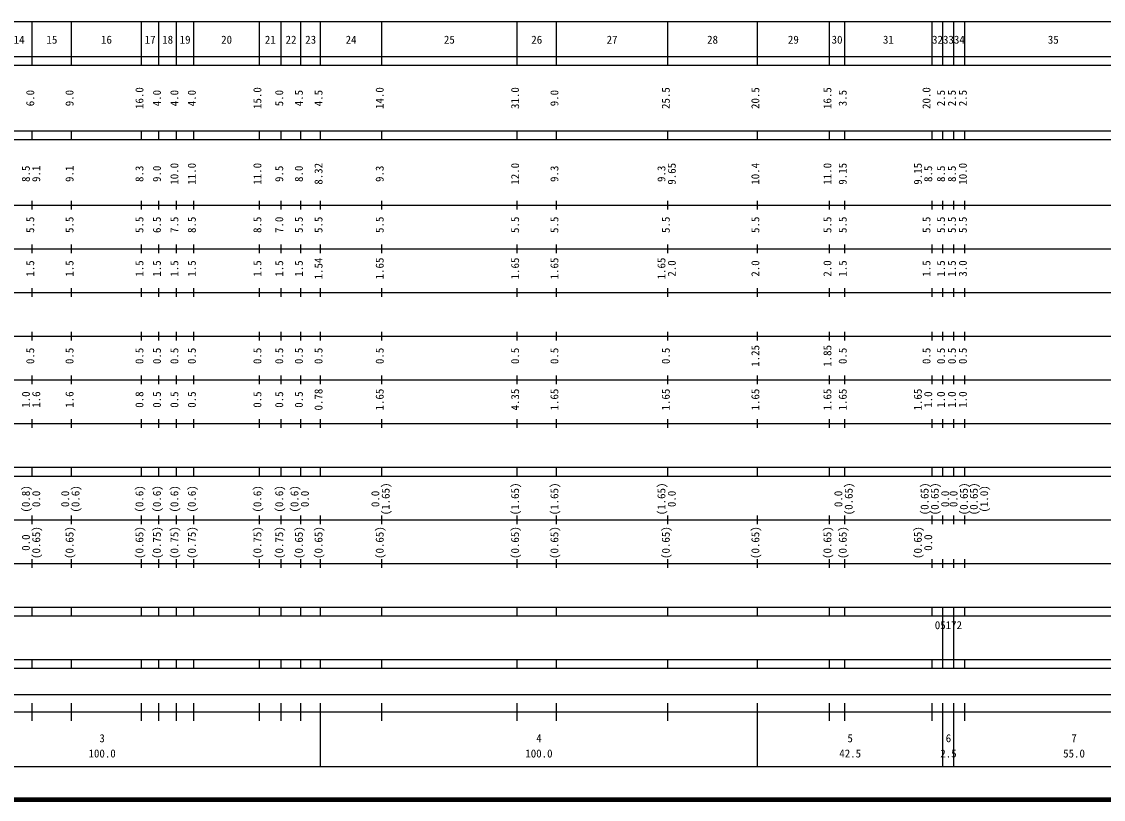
# Model space of a CAD drawing. Units: millimetres on the paper, enlarged 1000 times. Extents: x 40000 to 680000, y 20000 to 380000.
# Drawn here: x 299574 to 547216, y 20000 to 198000 of the extents above; entities that cross this region are included whole.
import ezdxf
from ezdxf.enums import TextEntityAlignment as Align

# ---------------------------------------------------------------- set-up
doc = ezdxf.new("R2010")
doc.units = ezdxf.units.MM
doc.header["$LTSCALE"] = 1000
doc.layers.add('M-TTL', color=2, linetype='Continuous', lineweight=140)
doc.layers.add('M-TTL-BAND', color=7, linetype='Continuous', lineweight=25)
doc.styles.add('ＭＳ ゴシック', font='')
doc.styles.get('ＭＳ ゴシック').set_extended_font_data('MS Gothic')

msp = doc.modelspace()

# ---------------------------------------------------------------- linework, layer by layer
at = {"layer": 'M-TTL'}
msp.add_line((40000, 20000), (680000, 20000), dxfattribs=at)
at = {"layer": 'M-TTL-BAND'}
for p, q in [((68000, 198000), (579000, 198000)), ((302000, 188000), (302000, 198000)), ((311000, 188000), (311000, 198000)), ((327000, 188000), (327000, 198000)), ((331000, 188000), (331000, 198000)), ((335000, 188000), (335000, 198000)), ((339000, 188000), (339000, 198000)), ((354000, 188000), (354000, 198000)), ((359000, 188000), (359000, 198000)), ((363500, 188000), (363500, 198000)), ((368000, 188000), (368000, 198000)), ((382000, 188000), (382000, 198000)), ((413000, 188000), (413000, 198000)), ((422000, 188000), (422000, 198000)), ((447500, 188000), (447500, 198000)), ((468000, 188000), (468000, 198000)), ((484500, 188000), (484500, 198000)), ((488000, 188000), (488000, 198000)), ((508000, 188000), (508000, 198000)), ((510500, 188000), (510500, 198000)), ((513000, 188000), (513000, 198000)), ((515500, 188000), (515500, 198000)), ((40000, 190000), (579000, 190000)), ((40000, 188000), (579000, 188000)), ((40000, 173000), (579000, 173000)), ((40000, 171000), (579000, 171000)), ((302000, 171000), (302000, 173000)), ((311000, 171000), (311000, 173000)), ((327000, 171000), (327000, 173000)), ((331000, 171000), (331000, 173000)), ((335000, 171000), (335000, 173000)), ((339000, 171000), (339000, 173000)), ((354000, 171000), (354000, 173000)), ((359000, 171000), (359000, 173000)), ((363500, 171000), (363500, 173000)), ((368000, 171000), (368000, 173000)), ((382000, 171000), (382000, 173000)), ((413000, 171000), (413000, 173000)), ((422000, 171000), (422000, 173000)), ((447500, 171000), (447500, 173000)), ((468000, 171000), (468000, 173000)), ((484500, 171000), (484500, 173000)), ((488000, 171000), (488000, 173000)), ((508000, 171000), (508000, 173000)), ((510500, 171000), (510500, 173000)), ((513000, 171000), (513000, 173000)), ((515500, 171000), (515500, 173000)), ((302000, 155000), (302000, 157000)), ((311000, 155000), (311000, 157000)), ((327000, 155000), (327000, 157000)), ((331000, 155000), (331000, 157000)), ((335000, 155000), (335000, 157000)), ((339000, 155000), (339000, 157000)), ((354000, 155000), (354000, 157000)), ((359000, 155000), (359000, 157000)), ((363500, 155000), (363500, 157000)), ((368000, 155000), (368000, 157000)), ((382000, 155000), (382000, 157000)), ((413000, 155000), (413000, 157000)), ((422000, 155000), (422000, 157000)), ((447500, 155000), (447500, 157000)), ((468000, 155000), (468000, 157000)), ((484500, 155000), (484500, 157000)), ((488000, 155000), (488000, 157000)), ((508000, 155000), (508000, 157000)), ((510500, 155000), (510500, 157000)), ((513000, 155000), (513000, 157000)), ((515500, 155000), (515500, 157000)), ((40000, 156000), (579000, 156000)), ((302000, 145000), (302000, 147000)), ((311000, 145000), (311000, 147000)), ((327000, 145000), (327000, 147000)), ((331000, 145000), (331000, 147000)), ((335000, 145000), (335000, 147000)), ((339000, 145000), (339000, 147000)), ((354000, 145000), (354000, 147000)), ((359000, 145000), (359000, 147000)), ((363500, 145000), (363500, 147000)), ((368000, 145000), (368000, 147000)), ((382000, 145000), (382000, 147000)), ((413000, 145000), (413000, 147000)), ((422000, 145000), (422000, 147000)), ((447500, 145000), (447500, 147000)), ((468000, 145000), (468000, 147000)), ((484500, 145000), (484500, 147000)), ((488000, 145000), (488000, 147000)), ((508000, 145000), (508000, 147000)), ((510500, 145000), (510500, 147000)), ((513000, 145000), (513000, 147000)), ((515500, 145000), (515500, 147000)), ((46000, 146000), (579000, 146000)), ((302000, 135000), (302000, 137000)), ((311000, 135000), (311000, 137000)), ((327000, 135000), (327000, 137000)), ((331000, 135000), (331000, 137000)), ((335000, 135000), (335000, 137000)), ((339000, 135000), (339000, 137000)), ((354000, 135000), (354000, 137000)), ((359000, 135000), (359000, 137000)), ((363500, 135000), (363500, 137000)), ((368000, 135000), (368000, 137000)), ((382000, 135000), (382000, 137000)), ((413000, 135000), (413000, 137000)), ((422000, 135000), (422000, 137000)), ((447500, 135000), (447500, 137000)), ((468000, 135000), (468000, 137000)), ((484500, 135000), (484500, 137000)), ((488000, 135000), (488000, 137000)), ((508000, 135000), (508000, 137000)), ((510500, 135000), (510500, 137000)), ((513000, 135000), (513000, 137000)), ((515500, 135000), (515500, 137000)), ((52000, 136000), (579000, 136000)), ((302000, 125000), (302000, 127000)), ((311000, 125000), (311000, 127000)), ((327000, 125000), (327000, 127000)), ((331000, 125000), (331000, 127000)), ((335000, 125000), (335000, 127000)), ((339000, 125000), (339000, 127000)), ((354000, 125000), (354000, 127000)), ((359000, 125000), (359000, 127000)), ((363500, 125000), (363500, 127000)), ((368000, 125000), (368000, 127000)), ((382000, 125000), (382000, 127000)), ((413000, 125000), (413000, 127000)), ((422000, 125000), (422000, 127000)), ((447500, 125000), (447500, 127000)), ((468000, 125000), (468000, 127000)), ((484500, 125000), (484500, 127000)), ((488000, 125000), (488000, 127000)), ((508000, 125000), (508000, 127000)), ((510500, 125000), (510500, 127000)), ((513000, 125000), (513000, 127000)), ((515500, 125000), (515500, 127000)), ((46000, 126000), (579000, 126000)), ((302000, 115000), (302000, 117000)), ((311000, 115000), (311000, 117000)), ((327000, 115000), (327000, 117000)), ((331000, 115000), (331000, 117000)), ((335000, 115000), (335000, 117000)), ((339000, 115000), (339000, 117000)), ((354000, 115000), (354000, 117000)), ((359000, 115000), (359000, 117000)), ((363500, 115000), (363500, 117000)), ((368000, 115000), (368000, 117000)), ((382000, 115000), (382000, 117000)), ((413000, 115000), (413000, 117000)), ((422000, 115000), (422000, 117000)), ((447500, 115000), (447500, 117000)), ((468000, 115000), (468000, 117000)), ((484500, 115000), (484500, 117000)), ((488000, 115000), (488000, 117000)), ((508000, 115000), (508000, 117000)), ((510500, 115000), (510500, 117000)), ((513000, 115000), (513000, 117000)), ((515500, 115000), (515500, 117000)), ((52000, 116000), (579000, 116000)), ((302000, 105000), (302000, 107000)), ((311000, 105000), (311000, 107000)), ((327000, 105000), (327000, 107000)), ((331000, 105000), (331000, 107000)), ((335000, 105000), (335000, 107000)), ((339000, 105000), (339000, 107000)), ((354000, 105000), (354000, 107000)), ((359000, 105000), (359000, 107000)), ((363500, 105000), (363500, 107000)), ((368000, 105000), (368000, 107000)), ((382000, 105000), (382000, 107000)), ((413000, 105000), (413000, 107000)), ((422000, 105000), (422000, 107000)), ((447500, 105000), (447500, 107000)), ((468000, 105000), (468000, 107000)), ((484500, 105000), (484500, 107000)), ((488000, 105000), (488000, 107000)), ((508000, 105000), (508000, 107000)), ((510500, 105000), (510500, 107000)), ((513000, 105000), (513000, 107000)), ((515500, 105000), (515500, 107000)), ((46000, 106000), (579000, 106000)), ((40000, 96000), (579000, 96000)), ((302000, 94000), (302000, 96000)), ((311000, 94000), (311000, 96000)), ((327000, 94000), (327000, 96000)), ((331000, 94000), (331000, 96000)), ((335000, 94000), (335000, 96000)), ((339000, 94000), (339000, 96000)), ((354000, 94000), (354000, 96000)), ((359000, 94000), (359000, 96000)), ((363500, 94000), (363500, 96000)), ((368000, 94000), (368000, 96000)), ((382000, 94000), (382000, 96000)), ((413000, 94000), (413000, 96000)), ((422000, 94000), (422000, 96000)), ((447500, 94000), (447500, 96000)), ((468000, 94000), (468000, 96000)), ((484500, 94000), (484500, 96000)), ((488000, 94000), (488000, 96000)), ((508000, 94000), (508000, 96000)), ((510500, 94000), (510500, 96000)), ((513000, 94000), (513000, 96000)), ((515500, 94000), (515500, 96000)), ((40000, 94000), (579000, 94000)), ((302000, 83000), (302000, 85000)), ((311000, 83000), (311000, 85000)), ((327000, 83000), (327000, 85000)), ((331000, 83000), (331000, 85000)), ((335000, 83000), (335000, 85000)), ((339000, 83000), (339000, 85000)), ((354000, 83000), (354000, 85000)), ((359000, 83000), (359000, 85000)), ((363500, 83000), (363500, 85000)), ((368000, 83000), (368000, 85000)), ((382000, 83000), (382000, 85000)), ((413000, 83000), (413000, 85000)), ((422000, 83000), (422000, 85000)), ((447500, 83000), (447500, 85000)), ((468000, 83000), (468000, 85000)), ((484500, 83000), (484500, 85000)), ((488000, 83000), (488000, 85000)), ((508000, 83000), (508000, 85000)), ((510500, 83000), (510500, 85000)), ((513000, 83000), (513000, 85000)), ((515500, 83000), (515500, 85000)), ((49000, 84000), (579000, 84000)), ((302000, 73000), (302000, 75000)), ((311000, 73000), (311000, 75000)), ((327000, 73000), (327000, 75000)), ((331000, 73000), (331000, 75000)), ((335000, 73000), (335000, 75000)), ((339000, 73000), (339000, 75000)), ((354000, 73000), (354000, 75000)), ((359000, 73000), (359000, 75000)), ((363500, 73000), (363500, 75000)), ((368000, 73000), (368000, 75000)), ((382000, 73000), (382000, 75000)), ((413000, 73000), (413000, 75000)), ((422000, 73000), (422000, 75000)), ((447500, 73000), (447500, 75000)), ((468000, 73000), (468000, 75000)), ((484500, 73000), (484500, 75000)), ((488000, 73000), (488000, 75000)), ((508000, 73000), (508000, 75000)), ((510500, 73000), (510500, 75000)), ((513000, 73000), (513000, 75000)), ((515500, 73000), (515500, 75000)), ((40000, 74000), (579000, 74000)), ((40000, 64000), (579000, 64000)), ((40000, 62000), (579000, 62000)), ((302000, 62000), (302000, 64000)), ((311000, 62000), (311000, 64000)), ((327000, 62000), (327000, 64000)), ((331000, 62000), (331000, 64000)), ((335000, 62000), (335000, 64000)), ((339000, 62000), (339000, 64000)), ((354000, 62000), (354000, 64000)), ((359000, 62000), (359000, 64000)), ((363500, 62000), (363500, 64000)), ((368000, 62000), (368000, 64000)), ((382000, 62000), (382000, 64000)), ((413000, 62000), (413000, 64000)), ((422000, 62000), (422000, 64000)), ((447500, 62000), (447500, 64000)), ((468000, 62000), (468000, 64000)), ((484500, 62000), (484500, 64000)), ((488000, 62000), (488000, 64000)), ((508000, 62000), (508000, 64000)), ((510500, 62000), (510500, 64000)), ((510500, 52000), (510500, 62000)), ((513000, 62000), (513000, 64000)), ((513000, 52000), (513000, 62000)), ((515500, 62000), (515500, 64000)), ((40000, 52000), (579000, 52000)), ((40000, 50000), (579000, 50000)), ((302000, 50000), (302000, 52000)), ((311000, 50000), (311000, 52000)), ((327000, 50000), (327000, 52000)), ((331000, 50000), (331000, 52000)), ((335000, 50000), (335000, 52000)), ((339000, 50000), (339000, 52000)), ((354000, 50000), (354000, 52000)), ((359000, 50000), (359000, 52000)), ((363500, 50000), (363500, 52000)), ((368000, 50000), (368000, 52000)), ((382000, 50000), (382000, 52000)), ((413000, 50000), (413000, 52000)), ((422000, 50000), (422000, 52000)), ((447500, 50000), (447500, 52000)), ((468000, 50000), (468000, 52000)), ((484500, 50000), (484500, 52000)), ((488000, 50000), (488000, 52000)), ((508000, 50000), (508000, 52000)), ((510500, 50000), (510500, 52000)), ((513000, 50000), (513000, 52000)), ((515500, 50000), (515500, 52000)), ((71000, 44000), (565000, 44000)), ((40000, 40000), (579000, 40000)), ((302000, 38000), (302000, 42000)), ((311000, 38000), (311000, 42000)), ((327000, 38000), (327000, 42000)), ((331000, 38000), (331000, 42000)), ((335000, 38000), (335000, 42000)), ((339000, 38000), (339000, 42000)), ((354000, 38000), (354000, 42000)), ((359000, 38000), (359000, 42000)), ((363500, 38000), (363500, 42000)), ((368000, 27500), (368000, 42000)), ((382000, 38000), (382000, 42000)), ((413000, 38000), (413000, 42000)), ((422000, 38000), (422000, 42000)), ((447500, 38000), (447500, 42000)), ((468000, 27500), (468000, 42000)), ((484500, 38000), (484500, 42000)), ((488000, 38000), (488000, 42000)), ((508000, 38000), (508000, 42000)), ((510500, 27500), (510500, 42000)), ((513000, 27500), (513000, 42000)), ((515500, 38000), (515500, 42000)), ((68000, 27500), (579000, 27500))]:
    msp.add_line(p, q, dxfattribs=at)

# ---------------------------------------------------------------- texts
at = {"layer": 'M-TTL-BAND', "style": 'ＭＳ ゴシック'}
for s, p in [('14', (299000, 192405)), ('15', (306500, 192405)), ('16', (319000, 192405)), ('17', (329000, 192405)), ('18', (333000, 192405)), ('19', (337000, 192405)), ('20', (346500, 192405)), ('21', (356500, 192405)), ('22', (361250, 192405)), ('23', (365750, 192405)), ('24', (375000, 192405)), ('25', (397500, 192405)), ('26', (417500, 192405)), ('27', (434750, 192405)), ('28', (457750, 192405)), ('29', (476250, 192405)), ('30', (486250, 192405)), ('31', (498000, 192405)), ('32', (509250, 192405)), ('33', (511750, 192405)), ('34', (514250, 192405)), ('35', (535750, 192405)), ('3', (318000, 32523)), ('4', (418000, 32523)), ('5', (489250, 32523)), ('6', (511750, 32523)), ('7', (540500, 32523)), ('100.0', (318000, 29033)), ('100.0', (418000, 29033)), ('42.5', (489250, 29033)), ('2.5', (511750, 29033)), ('55.0', (540500, 29033))]:
    msp.add_text(s, height=1833, dxfattribs=at).set_placement(p, align=Align.BOTTOM_CENTER)
for s, p in [('6.0', (303000, 180500)), ('9.0', (312000, 180500)), ('16.0', (328000, 180500)), ('4.0', (332000, 180500)), ('4.0', (336000, 180500)), ('4.0', (340000, 180500)), ('15.0', (355000, 180500)), ('5.0', (360000, 180500)), ('4.5', (364500, 180500)), ('4.5', (369000, 180500)), ('14.0', (383000, 180500)), ('31.0', (414000, 180500)), ('9.0', (423000, 180500)), ('25.5', (448500, 180500)), ('20.5', (469000, 180500)), ('16.5', (485500, 180500)), ('3.5', (489000, 180500)), ('20.0', (508174, 180500)), ('2.5', (511500, 180500)), ('2.5', (514000, 180500)), ('2.5', (516500, 180500)), ('8.5', (302000, 163174)), ('9.1', (304370, 163174)), ('9.1', (312000, 163174)), ('8.3', (328000, 163174)), ('9.0', (332000, 163174)), ('10.0', (336000, 163174)), ('11.0', (340000, 163174)), ('11.0', (355000, 163174)), ('9.5', (360000, 163174)), ('8.0', (364500, 163174)), ('8.32', (369000, 163174)), ('9.3', (383000, 163174)), ('12.0', (414000, 163174)), ('9.3', (423000, 163174)), ('9.3', (447500, 163174)), ('9.65', (449870, 163174)), ('10.4', (469000, 163174)), ('11.0', (485500, 163174)), ('9.15', (489000, 163174)), ('9.15', (506201, 163174)), ('8.5', (508571, 163174)), ('8.5', (511500, 163174)), ('8.5', (514000, 163174)), ('10.0', (516500, 163174)), ('5.5', (303000, 151500)), ('5.5', (312000, 151500)), ('5.5', (328000, 151500)), ('6.5', (332000, 151500)), ('7.5', (336000, 151500)), ('8.5', (340000, 151500)), ('8.5', (355000, 151500)), ('7.0', (360000, 151500)), ('5.5', (364500, 151500)), ('5.5', (369000, 151500)), ('5.5', (383000, 151500)), ('5.5', (414000, 151500)), ('5.5', (423000, 151500)), ('5.5', (448500, 151500)), ('5.5', (469000, 151500)), ('5.5', (485500, 151500)), ('5.5', (489000, 151500)), ('5.5', (508174, 151500)), ('5.5', (511500, 151500)), ('5.5', (514000, 151500)), ('5.5', (516500, 151500)), ('1.54', (369000, 141500)), ('1.65', (383000, 141500)), ('1.65', (414000, 141500)), ('1.65', (423000, 141500)), ('1.65', (447500, 141500)), ('1.5', (303000, 141500)), ('1.5', (312000, 141500)), ('1.5', (328000, 141500)), ('1.5', (332000, 141500)), ('1.5', (336000, 141500)), ('1.5', (340000, 141500)), ('1.5', (355000, 141500)), ('1.5', (360000, 141500)), ('1.5', (364500, 141500)), ('2.0', (449870, 141500)), ('2.0', (469000, 141500)), ('2.0', (485500, 141500)), ('1.5', (489000, 141500)), ('1.5', (508174, 141500)), ('1.5', (511500, 141500)), ('1.5', (514000, 141500)), ('3.0', (516500, 141500)), ('1.25', (469000, 121500)), ('1.85', (485500, 121500)), ('0.5', (303000, 121500)), ('0.5', (312000, 121500)), ('0.5', (328000, 121500)), ('0.5', (332000, 121500)), ('0.5', (336000, 121500)), ('0.5', (340000, 121500)), ('0.5', (355000, 121500)), ('0.5', (360000, 121500)), ('0.5', (364500, 121500)), ('0.5', (369000, 121500)), ('0.5', (383000, 121500)), ('0.5', (414000, 121500)), ('0.5', (423000, 121500)), ('0.5', (448500, 121500)), ('0.5', (489000, 121500)), ('0.5', (508174, 121500)), ('0.5', (511500, 121500)), ('0.5', (514000, 121500)), ('0.5', (516500, 121500)), ('1.0', (302000, 111500)), ('1.6', (304370, 111500)), ('1.6', (312000, 111500)), ('0.8', (328000, 111500)), ('0.5', (332000, 111500)), ('0.5', (336000, 111500)), ('0.5', (340000, 111500)), ('0.5', (355000, 111500)), ('0.5', (360000, 111500)), ('0.5', (364500, 111500)), ('0.78', (369000, 111500)), ('1.65', (383000, 111500)), ('4.35', (414000, 111500)), ('1.65', (423000, 111500)), ('1.65', (448500, 111500)), ('1.65', (469000, 111500)), ('1.65', (485500, 111500)), ('1.65', (489000, 111500)), ('1.65', (506201, 111500)), ('1.0', (508571, 111500)), ('1.0', (511500, 111500)), ('1.0', (514000, 111500)), ('1.0', (516500, 111500)), ('(1.65)', (384370, 88764)), ('(1.65)', (414000, 88764)), ('(1.65)', (423000, 88764)), ('(1.65)', (447500, 88764)), ('(0.65)', (490370, 88764)), ('(0.65)', (507751, 88764)), ('(0.65)', (510077, 88764)), ('(0.65)', (516739, 88764)), ('(0.65)', (519009, 88764)), ('(0.8)', (302000, 88764)), ('0.0', (304370, 88764)), ('0.0', (311000, 88764)), ('(0.6)', (313370, 88764)), ('(0.6)', (328000, 88764)), ('(0.6)', (332000, 88764)), ('(0.6)', (336000, 88764)), ('(0.6)', (340000, 88764)), ('(0.6)', (355000, 88764)), ('(0.6)', (360000, 88764)), ('(0.6)', (363500, 88764)), ('0.0', (365870, 88764)), ('0.0', (382000, 88764)), ('0.0', (449870, 88764)), ('0.0', (488000, 88764)), ('0.0', (512447, 88764)), ('0.0', (514369, 88764)), ('(1.0)', (521379, 88764)), ('(0.65)', (304370, 78764)), ('(0.65)', (312000, 78764)), ('(0.65)', (328000, 78764)), ('(0.75)', (332000, 78764)), ('(0.75)', (336000, 78764)), ('(0.75)', (340000, 78764)), ('(0.75)', (355000, 78764)), ('(0.75)', (360000, 78764)), ('(0.65)', (364500, 78764)), ('(0.65)', (369000, 78764)), ('(0.65)', (383000, 78764)), ('(0.65)', (414000, 78764)), ('(0.65)', (423000, 78764)), ('(0.65)', (448500, 78764)), ('(0.65)', (469000, 78764)), ('(0.65)', (485500, 78764)), ('(0.65)', (489000, 78764)), ('(0.65)', (506201, 78764)), ('0.0', (302000, 78764)), ('0.0', (508571, 78764))]:
    msp.add_text(s, height=1833, rotation=90, dxfattribs=at).set_placement(p, align=Align.BOTTOM_CENTER)
msp.add_text('05172', height=1833, dxfattribs=at).set_placement((508625, 58405), align=Align.BOTTOM_LEFT)

doc.saveas('drawing.dxf')
